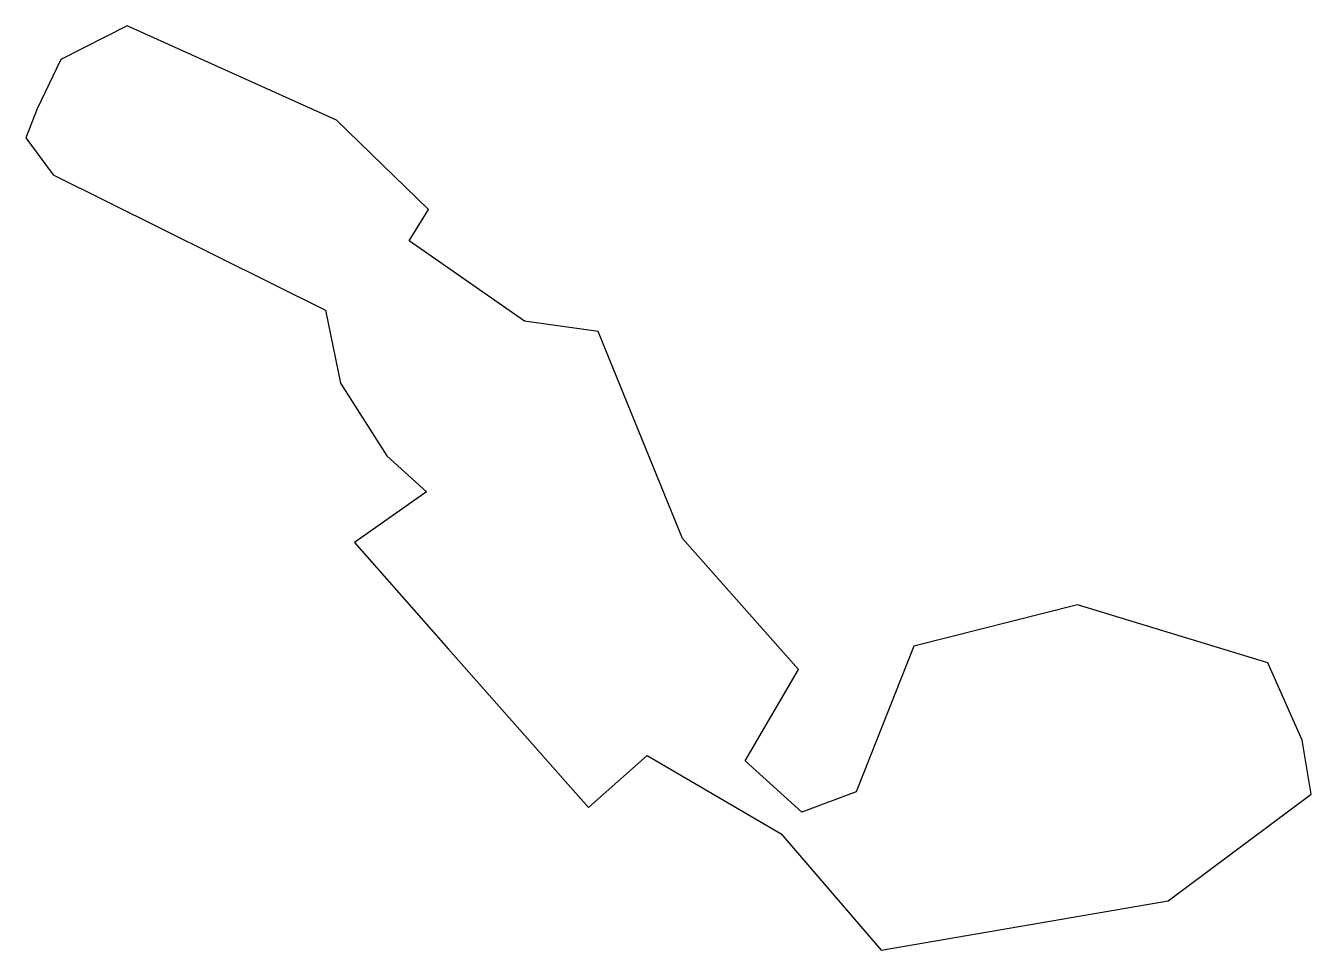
# Model space of a CAD drawing. Extents: x 553175 to 553678, y 1838652 to 1839014.
import ezdxf

# ---------------------------------------------------------------- set-up
doc = ezdxf.new("R2010")
doc.units = 0
doc.layers.add('Level 14', color=7, linetype='Continuous')

msp = doc.modelspace()

# ---------------------------------------------------------------- linework, layer by layer
at = {"layer": 'Level 14'}
msp.add_lwpolyline([(553174.77, 1838969.98), (553185.51, 1838955.48), (553292.07, 1838902.48), (553297.91, 1838873.95), (553315.96, 1838845.53), (553331.45, 1838831.54), (553303.31, 1838811.61), (553340.07, 1838770.02), (553394.87, 1838708.03), (553417.84, 1838728.33), (553470.21, 1838697.78), (553509.3, 1838652.19), (553621.58, 1838671.56), (553677.54, 1838713.25), (553674.01, 1838734.37), (553660.52, 1838764.57), (553586.14, 1838787.3), (553522.11, 1838771.12), (553499.54, 1838714.13), (553478.33, 1838706.22), (553456.16, 1838726.34), (553477.04, 1838762), (553431.6, 1838813.29), (553398.64, 1838894.2), (553369.89, 1838898.22), (553324.78, 1838929.66), (553332.3, 1838941.96), (553296.35, 1838976.8), (553214.49, 1839013.79), (553188.55, 1839000.63), (553179.27, 1838981.31)], close=True, dxfattribs=at)

doc.saveas('drawing.dxf')
